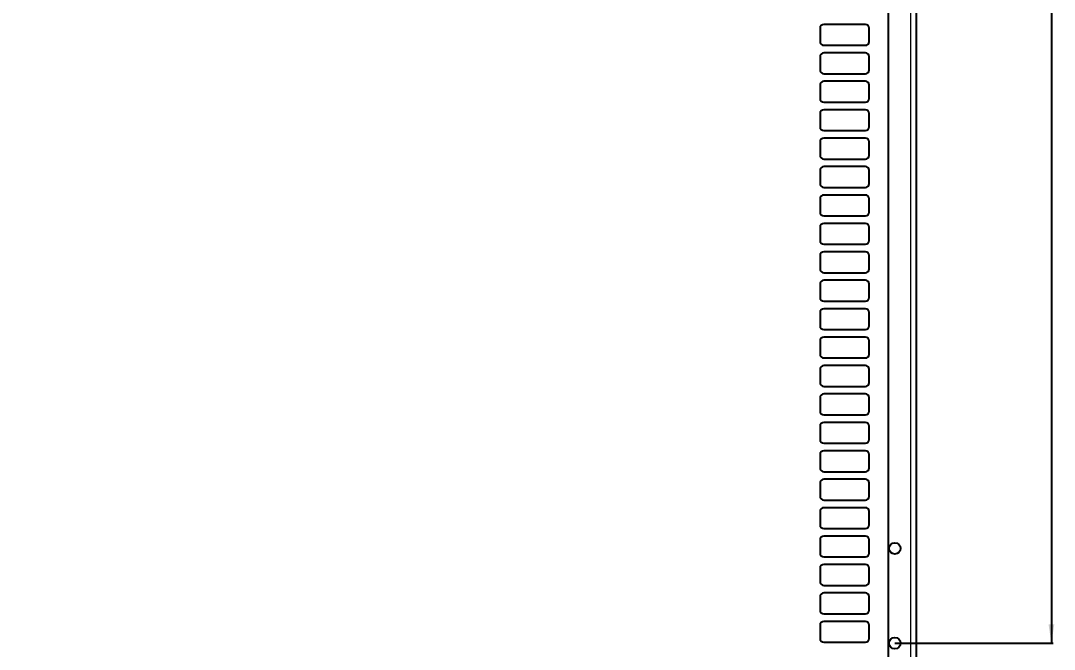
# Model space of a CAD drawing. Header units: millimetres. Extents: x -1039 to 1236, y -456 to 1988.
# Drawn here: x -521 to 25, y -155 to 177 of the extents above; entities that cross this region are included whole.
import ezdxf

# ---------------------------------------------------------------- set-up
doc = ezdxf.new("R2010")
doc.units = ezdxf.units.MM
doc.layers.add('FORMAT', color=7, linetype='Continuous')
doc.styles.add('SLDTEXTSTYLE0', font='TXT', dxfattribs={"width": 0.75})
doc.dimstyles.new('SLDDIMSTYLE0', dxfattribs={"dimtxt": 20, "dimasz": 10, "dimexe": 0, "dimexo": 0.0625, "dimgap": 5, "dimtad": 2, "dimdec": 1, "dimrnd": 1e-09, "dimzin": 12, "dimdsep": 46, "dimtxsty": 'SLDTEXTSTYLE0', "dimsah": 1, "dimcen": 0.09, "dimadec": 0, "dimazin": 3, "dimtfac": 1, "dimtofl": 0, "dimtmove": 0, "dimatfit": 3, "dimfxl": 0, "dimfrac": 2, "dimtolj": 1, "dimtzin": 12, "dimarcsym": 0})

# ---------------------------------------------------------------- blocks, each defined once
blk = doc.blocks.new('_D_2')
at = {"layer": 'FORMAT'}
for p, q in [((-59.51, 1748.56), (24.13, 1748.56)), ((23.13, 1748.56), (23.13, -151.44)), ((-59.51, -151.44), (24.13, -151.44))]:
    blk.add_line(p, q, dxfattribs=at)
for points in [[(23.13, 1748.56), (21.59, 1738.56), (24.67, 1738.56)], [(23.13, -151.44), (24.67, -141.44), (21.59, -141.44)]]:
    blk.add_solid(points, dxfattribs=at)
at = {"layer": 'FORMAT', "insert": (-2.65, 769.01), "char_height": 20, "attachment_point": 1, "rotation": 90, "style": 'SLDTEXTSTYLE0'}
blk.add_mtext('1900', dxfattribs=at)
blk = doc.blocks.new('_D_4')
at = {"layer": 'FORMAT'}
for p, q in [((-919.02, 798.55), (-919.02, -300.94)), ((-63.02, 798.55), (-63.02, -300.94)), ((-919.02, -299.94), (-63.02, -299.94))]:
    blk.add_line(p, q, dxfattribs=at)
for points in [[(-919.02, -299.94), (-909.02, -301.48), (-909.02, -298.4)], [(-63.02, -299.94), (-73.02, -298.4), (-73.02, -301.48)]]:
    blk.add_solid(points, dxfattribs=at)
at = {"layer": 'FORMAT', "insert": (-513.19, -274.16), "char_height": 20, "attachment_point": 1, "style": 'SLDTEXTSTYLE0'}
blk.add_mtext('856', dxfattribs=at)

msp = doc.modelspace()

# ---------------------------------------------------------------- linework, layer by layer
at = {"color": 8, "linetype": 'Continuous', "lineweight": 18}
msp.add_line((-51.12, -242.94), (-51.12, 1840.06), dxfattribs=at)
at = {"color": 7, "linetype": 'Continuous', "lineweight": 25}
for p, q in [((-48.02, -242.94), (-48.02, 1840.06)), ((-75.02, 175.06), (-97.02, 175.06)), ((-99.02, 173.06), (-99.02, 166.06)), ((-73.02, 166.06), (-73.02, 173.06)), ((-97.02, 164.06), (-75.02, 164.06)), ((-75.02, 160.06), (-97.02, 160.06)), ((-99.02, 158.06), (-99.02, 151.06)), ((-73.02, 151.06), (-73.02, 158.06)), ((-97.02, 149.06), (-75.02, 149.06)), ((-99.02, 143.06), (-99.02, 136.06)), ((-75.02, 145.06), (-97.02, 145.06)), ((-73.02, 136.06), (-73.02, 143.06)), ((-97.02, 134.06), (-75.02, 134.06)), ((-99.02, 128.06), (-99.02, 121.06)), ((-75.02, 130.06), (-97.02, 130.06)), ((-73.02, 121.06), (-73.02, 128.06)), ((-97.02, 119.06), (-75.02, 119.06)), ((-75.02, 115.06), (-97.02, 115.06)), ((-99.02, 113.06), (-99.02, 106.06)), ((-73.02, 106.06), (-73.02, 113.06)), ((-97.02, 104.06), (-75.02, 104.06)), ((-75.02, 100.06), (-97.02, 100.06)), ((-99.02, 98.06), (-99.02, 91.06)), ((-73.02, 91.06), (-73.02, 98.06)), ((-97.02, 89.06), (-75.02, 89.06)), ((-99.02, 83.06), (-99.02, 76.06)), ((-75.02, 85.06), (-97.02, 85.06)), ((-73.02, 76.06), (-73.02, 83.06)), ((-97.02, 74.06), (-75.02, 74.06)), ((-99.02, 68.06), (-99.02, 61.06)), ((-75.02, 70.06), (-97.02, 70.06)), ((-73.02, 61.06), (-73.02, 68.06)), ((-97.02, 59.06), (-75.02, 59.06)), ((-75.02, 55.06), (-97.02, 55.06)), ((-99.02, 53.06), (-99.02, 46.06)), ((-73.02, 46.06), (-73.02, 53.06)), ((-97.02, 44.06), (-75.02, 44.06)), ((-75.02, 40.06), (-97.02, 40.06)), ((-99.02, 38.06), (-99.02, 31.06)), ((-73.02, 31.06), (-73.02, 38.06)), ((-97.02, 29.06), (-75.02, 29.06)), ((-99.02, 23.06), (-99.02, 16.06)), ((-75.02, 25.06), (-97.02, 25.06)), ((-73.02, 16.06), (-73.02, 23.06)), ((-97.02, 14.06), (-75.02, 14.06)), ((-99.02, 8.06), (-99.02, 1.06)), ((-75.02, 10.06), (-97.02, 10.06)), ((-73.02, 1.06), (-73.02, 8.06)), ((-97.02, -0.94), (-75.02, -0.94)), ((-75.02, -4.94), (-97.02, -4.94)), ((-99.02, -6.94), (-99.02, -13.94)), ((-73.02, -13.94), (-73.02, -6.94)), ((-97.02, -15.94), (-75.02, -15.94)), ((-75.02, -19.94), (-97.02, -19.94)), ((-99.02, -21.94), (-99.02, -28.94)), ((-73.02, -28.94), (-73.02, -21.94)), ((-97.02, -30.94), (-75.02, -30.94)), ((-99.02, -36.94), (-99.02, -43.94)), ((-75.02, -34.94), (-97.02, -34.94)), ((-73.02, -43.94), (-73.02, -36.94)), ((-97.02, -45.94), (-75.02, -45.94)), ((-99.02, -51.94), (-99.02, -58.94)), ((-75.02, -49.94), (-97.02, -49.94)), ((-73.02, -58.94), (-73.02, -51.94)), ((-97.02, -60.94), (-75.02, -60.94)), ((-75.02, -64.94), (-97.02, -64.94)), ((-99.02, -66.94), (-99.02, -73.94)), ((-73.02, -73.94), (-73.02, -66.94)), ((-97.02, -75.94), (-75.02, -75.94)), ((-75.02, -79.94), (-97.02, -79.94)), ((-99.02, -81.94), (-99.02, -88.94)), ((-73.02, -88.94), (-73.02, -81.94)), ((-97.02, -90.94), (-75.02, -90.94)), ((-99.02, -96.94), (-99.02, -103.94)), ((-75.02, -94.94), (-97.02, -94.94)), ((-73.02, -103.94), (-73.02, -96.94)), ((-97.02, -105.94), (-75.02, -105.94)), ((-99.02, -111.94), (-99.02, -118.94)), ((-75.02, -109.94), (-97.02, -109.94)), ((-73.02, -118.94), (-73.02, -111.94)), ((-97.02, -120.94), (-75.02, -120.94)), ((-75.02, -124.94), (-97.02, -124.94)), ((-99.02, -126.94), (-99.02, -133.94)), ((-73.02, -133.94), (-73.02, -126.94)), ((-97.02, -135.94), (-75.02, -135.94)), ((-75.02, -139.94), (-97.02, -139.94)), ((-99.02, -141.94), (-99.02, -148.94)), ((-73.02, -148.94), (-73.02, -141.94)), ((-97.02, -150.94), (-75.02, -150.94))]:
    msp.add_line(p, q, dxfattribs=at)
for centre in [(-59.52, -101.44), (-59.52, -151.44)]:
    msp.add_circle(centre, 3, dxfattribs=at)
for centre, start, end in [((-97.02, 173.06), 90, 180), ((-75.02, 173.06), 0, 90), ((-97.02, 166.06), 180, 270), ((-75.02, 166.06), 270, 0), ((-97.02, 158.06), 90, 180), ((-75.02, 158.06), 0, 90), ((-97.02, 151.06), 180, 270), ((-75.02, 151.06), 270, 0), ((-97.02, 143.06), 90, 180), ((-75.02, 143.06), 0, 90), ((-97.02, 136.06), 180, 270), ((-75.02, 136.06), 270, 0), ((-97.02, 128.06), 90, 180), ((-75.02, 128.06), 0, 90), ((-97.02, 121.06), 180, 270), ((-75.02, 121.06), 270, 0), ((-97.02, 113.06), 90, 180), ((-75.02, 113.06), 0, 90), ((-97.02, 106.06), 180, 270), ((-75.02, 106.06), 270, 0), ((-97.02, 98.06), 90, 180), ((-75.02, 98.06), 0, 90), ((-97.02, 91.06), 180, 270), ((-75.02, 91.06), 270, 0), ((-97.02, 83.06), 90, 180), ((-75.02, 83.06), 0, 90), ((-97.02, 76.06), 180, 270), ((-75.02, 76.06), 270, 0), ((-97.02, 68.06), 90, 180), ((-75.02, 68.06), 0, 90), ((-97.02, 61.06), 180, 270), ((-75.02, 61.06), 270, 0), ((-97.02, 53.06), 90, 180), ((-75.02, 53.06), 0, 90), ((-97.02, 46.06), 180, 270), ((-75.02, 46.06), 270, 0), ((-97.02, 38.06), 90, 180), ((-75.02, 38.06), 0, 90), ((-97.02, 31.06), 180, 270), ((-75.02, 31.06), 270, 0), ((-97.02, 23.06), 90, 180), ((-75.02, 23.06), 0, 90), ((-97.02, 16.06), 180, 270), ((-75.02, 16.06), 270, 0), ((-97.02, 8.06), 90, 180), ((-75.02, 8.06), 0, 90), ((-97.02, 1.06), 180, 270), ((-75.02, 1.06), 270, 0), ((-97.02, -6.94), 90, 180), ((-75.02, -6.94), 0, 90), ((-97.02, -13.94), 180, 270), ((-75.02, -13.94), 270, 0), ((-97.02, -21.94), 90, 180), ((-75.02, -21.94), 0, 90), ((-97.02, -28.94), 180, 270), ((-75.02, -28.94), 270, 0), ((-97.02, -36.94), 90, 180), ((-75.02, -36.94), 0, 90), ((-97.02, -43.94), 180, 270), ((-75.02, -43.94), 270, 0), ((-97.02, -51.94), 90, 180), ((-75.02, -51.94), 0, 90), ((-97.02, -58.94), 180, 270), ((-75.02, -58.94), 270, 0), ((-97.02, -66.94), 90, 180), ((-75.02, -66.94), 0, 90), ((-97.02, -73.94), 180, 270), ((-75.02, -73.94), 270, 0), ((-97.02, -81.94), 90, 180), ((-75.02, -81.94), 0, 90), ((-97.02, -88.94), 180, 270), ((-75.02, -88.94), 270, 0), ((-97.02, -96.94), 90, 180), ((-75.02, -96.94), 0, 90), ((-97.02, -103.94), 180, 270), ((-75.02, -103.94), 270, 0), ((-97.02, -111.94), 90, 180), ((-75.02, -111.94), 0, 90), ((-97.02, -118.94), 180, 270), ((-75.02, -118.94), 270, 0), ((-97.02, -126.94), 90, 180), ((-75.02, -126.94), 0, 90), ((-97.02, -133.94), 180, 270), ((-75.02, -133.94), 270, 0), ((-97.02, -141.94), 90, 180), ((-75.02, -141.94), 0, 90), ((-97.02, -148.94), 180, 270), ((-75.02, -148.94), 270, 0)]:
    msp.add_arc(centre, 2, start, end, dxfattribs=at)

# ---------------------------------------------------------------- dimensions: what is measured, and where the dimension line sits
at = {"layer": 'FORMAT'}
for base, p1, p2, angle, picture, middle in [((23.13, -151.44), (-59.52, 1748.56), (-59.52, -151.44), 90, '_D_2', (23.13, 798.56)), ((-63.02, -299.94), (-919.02, 798.56), (-63.02, 798.56), 0, '_D_4', (-491.02, -299.94))]:
    dim = msp.add_linear_dim(base=base, p1=p1, p2=p2, angle=angle, dimstyle='SLDDIMSTYLE0', dxfattribs=at)
    dim.commit()
    dim.dimension.update_dxf_attribs({"geometry": picture, "text_midpoint": middle, "dimtype": 160})

doc.saveas('drawing.dxf')
